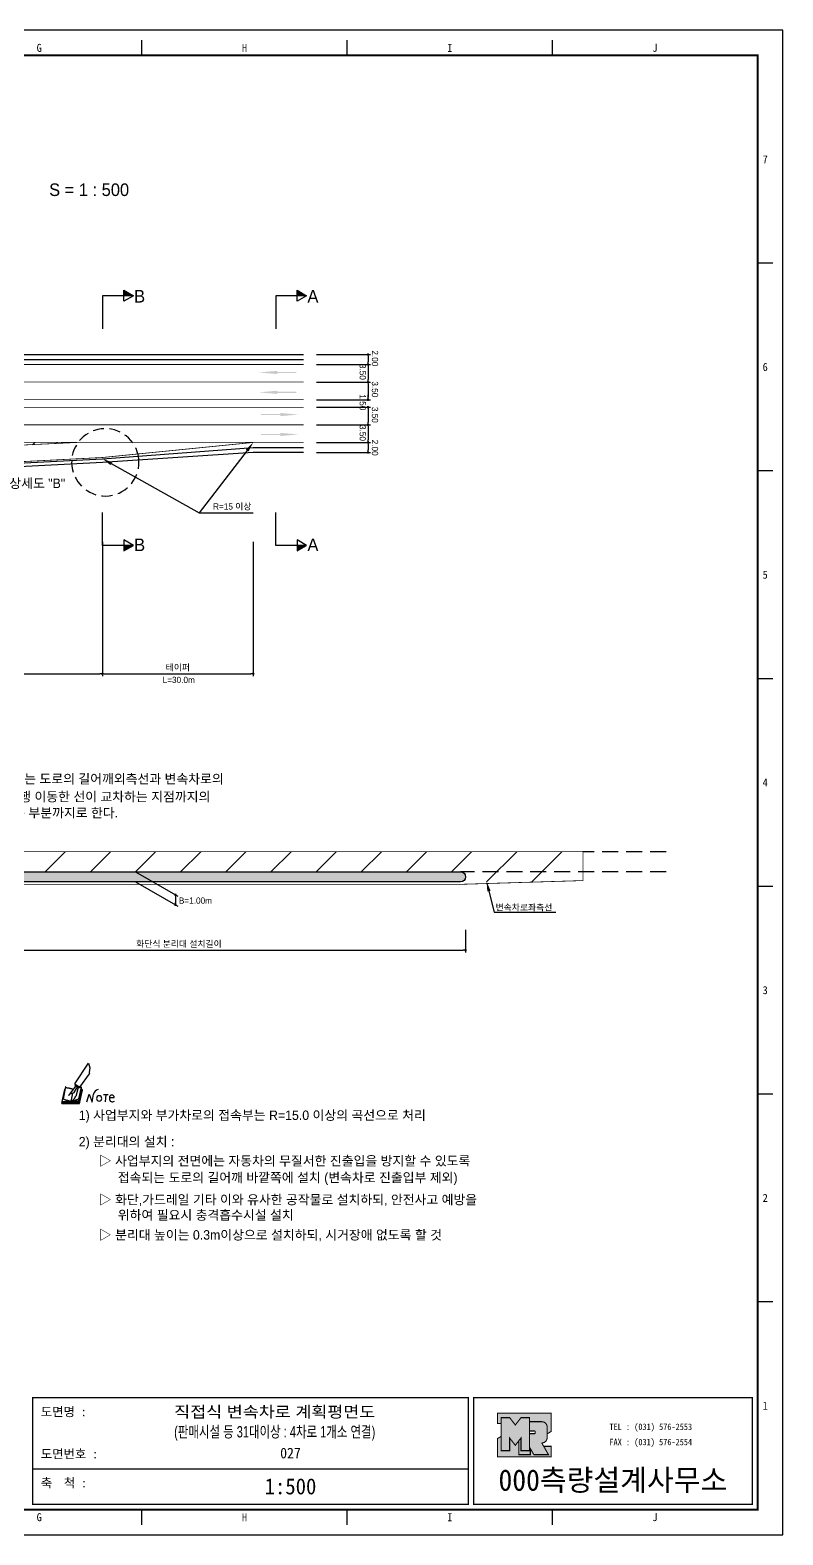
# Model space of a CAD drawing. Header units: millimetres. Extents: x 746 to 1169, y -23 to 276.
# Drawn here: x 1019.3 to 1169.1, y -23 to 276.4 of the extents above; entities that cross this region are included whole.
import ezdxf
from ezdxf.enums import TextEntityAlignment as Align

# ---------------------------------------------------------------- set-up
doc = ezdxf.new("R2010")
doc.units = ezdxf.units.MM
doc.linetypes.add('HIDDEN', pattern=[9.525, 6.35, -3.175])
for name, color, linetype in [('CC-GSTR-0004', 4, 'Continuous'), ('CM-LANE-0030', 30, 'Continuous'), ('CZ-DIMT-0002', 7, 'Continuous'), ('CZ-LIN1-0007', 7, 'Continuous'), ('CZ-LIN2-0003', 3, 'Continuous'), ('CZ-LINE-0001', 7, 'Continuous'), ('CZ-TEXT-BOX0', 7, 'Continuous'), ('TITLE', 7, 'Continuous')]:
    doc.layers.add(name, color=color, linetype=linetype)
doc.styles.add('돋움', font='')
doc.styles.add('돋음체', font='')
doc.styles.get('돋움').set_extended_font_data('Dotum')
doc.styles.get('돋음체').set_extended_font_data('DotumChe')

# ---------------------------------------------------------------- blocks, each defined once
blk = doc.blocks.new('note')
for p, q in [((0.85, 3.5), (3.53, 7.57)), ((3.53, 7.57), (3.8, 6.64)), ((3.8, 6.64), (3.69, 5.72)), ((1, 3.1), (0.75, 2.77)), ((0.85, 3.5), (1.8, 2.79)), ((1, 3.4), (0.85, 3.21)), ((0.85, 3.21), (1.52, 2.71)), ((1.8, 2.79), (3.74, 5.46)), ((3.69, 5.72), (3.74, 5.46)), ((-1.24, 2.36), (-1.77, 0)), ((-1.77, 0), (1.77, 0)), ((-1.77, 0), (-1.77, -0.3)), ((-1.53, 0.52), (-1.55, 0.54)), ((-1.01, 2.9), (-1.53, 0.52)), ((-1.48, 0.48), (-1.53, 0.52)), ((-1.43, 0.44), (-1.48, 0.48)), ((-1.38, 0.41), (-1.43, 0.44)), ((-1.33, 0.4), (-1.38, 0.41)), ((-1.27, 0.37), (-1.33, 0.4)), ((-1.22, 0.35), (-1.27, 0.37)), ((-1.13, 2.36), (-1.24, 2.36)), ((-1.17, 0.33), (-1.22, 0.35)), ((-1.12, 0.32), (-1.17, 0.33)), ((-1.02, 0.25), (-1.12, 0.32)), ((-0.97, 0.22), (-1.02, 0.25)), ((-1, 2.9), (-1.01, 2.9)), ((-0.98, 2.85), (-1, 2.9)), ((-0.95, 2.8), (-0.98, 2.85)), ((-0.93, 0.21), (-0.97, 0.22)), ((-0.9, 2.75), (-0.95, 2.8)), ((-0.88, 0.19), (-0.93, 0.21)), ((-0.85, 2.72), (-0.9, 2.75)), ((-0.8, 0.18), (-0.88, 0.19)), ((-0.79, 2.69), (-0.85, 2.72)), ((-0.75, 0.17), (-0.8, 0.18)), ((-0.74, 2.68), (-0.79, 2.69)), ((-0.7, 0.16), (-0.75, 0.17)), ((-0.69, 2.65), (-0.74, 2.68)), ((-0.64, 0.15), (-0.7, 0.16)), ((-0.64, 2.65), (-0.69, 2.65)), ((-0.59, 2.63), (-0.64, 2.65)), ((-0.58, 0.14), (-0.64, 0.15)), ((-0.54, 2.62), (-0.59, 2.63)), ((-0.53, 0.13), (-0.58, 0.14)), ((-0.48, 2.61), (-0.54, 2.62)), ((-0.48, 0.12), (-0.53, 0.13)), ((-0.43, 2.61), (-0.48, 2.61)), ((-0.43, 0.11), (-0.48, 0.12)), ((0.75, 2.77), (-0.46, 1.16)), ((0.37, 2.24), (-0.46, 1.16)), ((-0.46, 1.16), (-0.08, 1.47)), ((-0.38, 2.59), (-0.43, 2.61)), ((-0.38, 0.08), (-0.43, 0.11)), ((-0.33, 2.59), (-0.38, 2.59)), ((-0.29, 0.06), (-0.38, 0.08)), ((-0.27, 2.58), (-0.33, 2.59)), ((-0.23, 0.05), (-0.29, 0.06)), ((-0.22, 2.57), (-0.27, 2.58)), ((-0.16, 0.04), (-0.23, 0.05)), ((-0.17, 2.56), (-0.22, 2.57)), ((-0.12, 2.55), (-0.17, 2.56)), ((-0.11, 0.03), (-0.16, 0.04)), ((-0.07, 2.53), (-0.12, 2.55)), ((-0.04, 0.02), (-0.11, 0.03)), ((-0.08, 1.47), (0.72, 1.75)), ((-0.01, 2.51), (-0.07, 2.53)), ((-0.05, -0.3), (-0.05, 0)), ((0, 0), (-0.04, 0.02)), ((0.04, 2.5), (-0.01, 2.51)), ((0.37, 1.63), (0, 0)), ((0, 0), (1.6, 0.53)), ((0, 0), (1.65, 0.18)), ((0, 0.01), (0.06, 0.04)), ((0, -0.3), (0, 0)), ((0.09, 2.48), (0.04, 2.5)), ((0.05, -0.3), (0.05, 0)), ((0.06, 0.04), (0.11, 0.07)), ((0.14, 2.48), (0.09, 2.48)), ((0.11, 0.07), (0.16, 0.09)), ((0.2, 2.47), (0.14, 2.48)), ((0.16, 0.09), (0.21, 0.12)), ((0.26, 2.43), (0.18, 2.46)), ((0.21, 0.12), (0.27, 0.14)), ((0.34, 2.4), (0.26, 2.43)), ((0.27, 0.14), (0.36, 0.19)), ((0.45, 2.37), (0.34, 2.4)), ((0.36, 0.19), (0.41, 0.22)), ((0.41, 0.22), (0.46, 0.27)), ((0.46, 0.27), (0.51, 0.3)), ((0.51, 0.3), (0.56, 0.34)), ((0.56, 0.34), (0.6, 0.4)), ((0.6, 0.4), (0.64, 0.45)), ((0.64, 0.45), (0.67, 0.51)), ((0.67, 0.51), (0.74, 0.58)), ((0.72, 1.75), (1.16, 2.53)), ((0.74, 0.58), (0.79, 0.63)), ((0.79, 0.63), (0.83, 0.68)), ((0.83, 0.68), (0.86, 0.73)), ((0.86, 0.73), (0.89, 0.79)), ((0.89, 0.84), (0.92, 0.89)), ((0.89, 0.79), (0.89, 0.84)), ((0.92, 0.89), (0.96, 0.95)), ((0.96, 0.95), (1.01, 0.97)), ((1.47, 2.74), (1.01, 0.97)), ((1.16, 2.53), (1.37, 2.82)), ((2.13, 2.84), (1.44, 2.63)), ((1.52, 2.71), (1.66, 2.9)), ((1.6, 0.53), (2.13, 2.84)), ((1.65, 0.18), (2.19, 2.48)), ((1.77, 0), (2.3, 2.36)), ((1.77, -0.3), (2.3, 2.07)), ((1.77, -0.38), (2.3, 1.99)), ((1.77, -0.44), (2.3, 1.93)), ((1.77, 0), (1.77, -0.3)), ((2.19, 2.48), (2.04, 2.47)), ((2.3, 2.36), (2.16, 2.36)), ((2.3, 2.36), (2.3, 2.07)), ((3.21, -0.08), (3.68, 1.4)), ((3.68, 1.4), (4.26, -0.14)), ((4.26, -0.14), (4.56, 1.44)), ((6.55, 1.34), (7.46, 1.34)), ((7.01, 1.34), (6.87, -0.11)), ((7.71, 0.77), (7.71, 0.55)), ((7.71, 0.77), (8.67, 0.77)), ((-1.77, -0.3), (1.77, -0.3)), ((-1.77, -0.43), (-1.77, -0.3)), ((-1.77, -0.37), (1.77, -0.37)), ((-1.77, -0.43), (1.77, -0.43))]:
    blk.add_line(p, q)
for centre, major_axis, start_param, end_param in [((0.4, 2.31), (0.0702, 0.0702), 3.283946, 6.425539), ((5.68, 1.23), (-0.806, 0.806), -0.591174, 0.597824), ((5.66, 0.58), (-0.378, 0.378), 3.926991, 10.210176), ((8.3, 0.49), (0.422, 0.422), 2.265602, 4.634911), ((8.19, 0.77), (-0.342, 0.342), 3.926991, 7.068583)]:
    blk.add_ellipse(centre, major_axis=major_axis, ratio=1, start_param=start_param, end_param=end_param)
blk = doc.blocks.new('_Dot')
at = {"color": 0, "linetype": 'ByBlock', "lineweight": -2}
blk.add_line((-0.5, 0), (-1, 0), dxfattribs=at)
at = {"color": 0, "linetype": 'ByBlock', "const_width": 0.5}
blk.add_lwpolyline([(-0.25, 0, 1), (0.25, 0, 1)], format="xyb", close=True, dxfattribs=at)

msp = doc.modelspace()

# ---------------------------------------------------------------- hatches: boundary and pattern name
at = {"layer": 'CM-LANE-0030'}
h = msp.add_hatch(dxfattribs=at)
h.set_pattern_fill('ANSI31', color=256, style=0)
h.set_pattern_definition([(45, (748.4836, 434.3917), (-2.245064, 2.245064), [])])
h.paths.add_polyline_path([(1028.8, 194.33), (871.29, 194.33), (899.98, 191.33), (904.81, 191.33, -1), (904.81, 192.33), (960.82, 192.33, -1), (960.82, 191.33), (970.55, 191.33)])
at = {"layer": 'CZ-LIN1-0007'}
for points in [[(1068.49, 208.57), (1068.49, 208.36), (1072.31, 208.36), (1072.31, 208.15), (1068.49, 208.14), (1068.49, 207.93), (1064.84, 208.25)], [(1068.49, 204.61), (1068.49, 204.4), (1072.31, 204.4), (1072.31, 204.19), (1068.49, 204.19), (1068.49, 203.97), (1064.84, 204.29)], [(1069.09, 200.2), (1069.09, 199.98), (1065.27, 199.98), (1065.27, 199.77), (1069.09, 199.77), (1069.09, 199.55), (1072.74, 199.87)], [(1069.09, 196.24), (1069.09, 196.02), (1065.27, 196.02), (1065.27, 195.81), (1069.09, 195.81), (1069.09, 195.59), (1072.74, 195.92)]]:
    msp.add_hatch(color=256, dxfattribs=at).paths.add_polyline_path(points)
at = {"layer": 'CZ-LIN2-0003'}
h = msp.add_hatch(dxfattribs=at)
h.set_pattern_fill('CROSS', color=256, scale=0.15, style=0)
h.set_pattern_definition([(0, (680.2956, 593.0385), (0.9525, 0.9525), [0.47625, -1.42875]), (90, (680.5337, 592.8004), (-0.9525, 0.9525), [0.47625, -1.42875])])
h.paths.add_polyline_path([(1104.96, 108.91), (992.94, 108.91, 1), (992.94, 106.91), (1104.96, 106.91, 1)])
at = {"layer": 'CZ-LINE-0001'}
for points in [[(1037.97, 224.59), (1037.97, 223.5), (1039.88, 223.5)], [(1072.44, 224.59), (1072.44, 223.5), (1074.34, 223.5)], [(1039.88, 173.83), (1037.97, 173.83), (1037.97, 172.73)], [(1074.34, 173.83), (1072.44, 173.83), (1072.44, 172.73)]]:
    msp.add_hatch(color=256, dxfattribs=at).paths.add_polyline_path(points)
at = {"layer": 'TITLE', "ltscale": 150}
h = msp.add_hatch(color=8, dxfattribs=at)
edge = h.paths.add_edge_path()
edge.add_line((1123, 1.22), (1112.33, 1.22))
edge.add_line((1112.33, 1.22), (1112.33, -0.86))
edge.add_line((1112.33, -0.86), (1113.04, -0.86))
edge.add_line((1113.04, -0.86), (1113.04, 0.31))
edge.add_line((1113.04, 0.31), (1114.73, 0.31))
edge.add_line((1114.73, 0.31), (1115.86, -1.14))
edge.add_line((1115.86, -1.14), (1116.99, 0.31))
edge.add_line((1116.99, 0.31), (1118.68, 0.31))
edge.add_line((1118.68, 0.31), (1118.68, -0.49))
edge.add_line((1118.68, -0.49), (1121.12, -0.49))
edge.add_arc((1121.12, -1.56), 1.07, 0, 90, ccw=False)
edge.add_line((1122.19, -1.56), (1122.19, -2.92))
edge.add_line((1122.19, -2.92), (1123, -2.42))
edge.add_line((1123, -2.42), (1123, 1.22))
h.paths.add_polyline_path([(1116.54, -4.31), (1115.86, -5.19), (1114.73, -3.74), (1114.73, -6.25), (1113.04, -6.25), (1113.04, -3.4), (1112.33, -3.84), (1112.33, -7.47), (1123, -7.47), (1123, -5.39), (1121.5, -5.39), (1122.46, -7.05), (1119.55, -7.05), (1118.85, -5.84), (1118.85, -7.05), (1116.54, -7.05)])
msp.add_hatch(color=5, dxfattribs=at).paths.add_polyline_path([(1118.68, 0.31), (1116.99, 0.31), (1115.86, -1.14), (1114.73, 0.31), (1113.04, 0.31), (1113.04, -6.25), (1114.73, -6.25), (1114.73, -3.74), (1115.86, -5.19), (1116.99, -3.74), (1116.99, -6.25), (1118.68, -6.25)])
h = msp.add_hatch(color=161, dxfattribs=at)
edge = h.paths.add_edge_path()
edge.add_arc((1121.12, -1.56), 1.07, 360, 450)
edge.add_line((1121.12, -0.49), (1118.68, -0.49))
edge.add_line((1118.68, -0.49), (1118.68, -2.34))
edge.add_line((1118.68, -2.34), (1119.67, -2.34))
edge.add_arc((1119.67, -2.45), 0.113, 0, 90, ccw=False)
edge.add_line((1119.79, -2.45), (1119.79, -2.76))
edge.add_arc((1119.67, -2.76), 0.113, 270, 360, ccw=False)
edge.add_line((1119.67, -2.88), (1118.68, -2.88))
edge.add_line((1118.68, -2.88), (1118.68, -6.25))
edge.add_line((1118.68, -6.25), (1116.99, -6.25))
edge.add_line((1116.99, -6.25), (1116.99, -3.74))
edge.add_line((1116.99, -3.74), (1116.54, -4.31))
edge.add_line((1116.54, -4.31), (1116.54, -7.05))
edge.add_line((1116.54, -7.05), (1118.85, -7.05))
edge.add_line((1118.85, -7.05), (1118.85, -5.84))
edge.add_line((1118.85, -5.84), (1119.55, -7.05))
edge.add_line((1119.55, -7.05), (1122.46, -7.05))
edge.add_line((1122.46, -7.05), (1121.12, -4.73))
edge.add_arc((1121.12, -3.66), 1.07, 270, 360)
edge.add_line((1122.19, -3.66), (1122.19, -1.56))

# ---------------------------------------------------------------- linework, layer by layer
at = {"color": 0, "linetype": 'ByBlock', "lineweight": -2}
for p, q in [((1086.56, 211.58), (1086.56, 211.33)), ((1086.56, 210.08), (1086.56, 210.33)), ((1086.56, 209.58), (1086.56, 209.33)), ((1086.56, 206.58), (1086.56, 206.83)), ((1086.56, 206.08), (1086.56, 205.83)), ((1086.56, 203.08), (1086.56, 203.33)), ((1086.56, 203.08), (1086.56, 203.33)), ((1086.56, 201.08), (1086.56, 200.83)), ((1086.56, 201.08), (1086.56, 200.83)), ((1086.56, 198.08), (1086.56, 198.33)), ((1086.56, 197.58), (1086.56, 197.33)), ((1086.56, 194.58), (1086.56, 194.83)), ((1086.56, 194.08), (1086.56, 193.83)), ((1086.56, 192.58), (1086.56, 192.83)), ((1048.25, 104.07), (1048.25, 103.82)), ((1048.25, 102.57), (1048.25, 102.82))]:
    msp.add_line(p, q, dxfattribs=at)
at = {"color": 0, "linetype": 'ByBlock', "const_width": 0.25}
for points in [[(1086.56, 211.7, 1), (1086.56, 211.95, 1)], [(1086.56, 209.95, 1), (1086.56, 209.7, 1)], [(1086.56, 209.7, 1), (1086.56, 209.95, 1)], [(1086.56, 206.45, 1), (1086.56, 206.2, 1)], [(1086.56, 206.2, 1), (1086.56, 206.45, 1)], [(1086.56, 202.95, 1), (1086.56, 202.7, 1)], [(1086.56, 202.95, 1), (1086.56, 202.7, 1)], [(1086.56, 201.2, 1), (1086.56, 201.45, 1)], [(1086.56, 201.2, 1), (1086.56, 201.45, 1)], [(1086.56, 197.95, 1), (1086.56, 197.7, 1)], [(1086.56, 197.7, 1), (1086.56, 197.95, 1)], [(1086.56, 194.2, 1), (1086.56, 194.45, 1)], [(1086.56, 194.45, 1), (1086.56, 194.2, 1)], [(1086.56, 192.45, 1), (1086.56, 192.2, 1)], [(1048.25, 104.2, 1), (1048.25, 104.45, 1)], [(1048.25, 102.45, 1), (1048.25, 102.2, 1)]]:
    msp.add_lwpolyline(points, format="xyb", close=True, dxfattribs=at)
at = {"layer": 'CC-GSTR-0004'}
for points in [[(843.73, 211.83), (1073.73, 211.83)], [(843.73, 210.83), (1073.73, 210.83)]]:
    msp.add_lwpolyline(points, dxfattribs=at)
for points in [[(943.92, 182.16, -0.185887), (953.38, 186.94), (1033.73, 191.08), (1063.73, 193.33), (1073.73, 193.33)], [(1073.73, 192.33), (1063.73, 192.33), (1033.73, 190.33), (953.44, 186.19, 0.185554), (944.48, 181.66)]]:
    msp.add_lwpolyline(points, format="xyb", dxfattribs=at)
at = {"layer": 'CM-LANE-0030'}
for p, q in [((1022.35, 108.91), (1026.35, 112.91)), ((1031.33, 108.91), (1035.33, 112.91)), ((1040.31, 108.91), (1044.31, 112.91)), ((1049.29, 108.91), (1053.29, 112.91)), ((1058.27, 108.91), (1062.27, 112.91)), ((1067.25, 108.91), (1071.25, 112.91)), ((1076.23, 108.91), (1080.23, 112.91)), ((1085.21, 108.91), (1089.21, 112.91)), ((1094.19, 108.91), (1098.19, 112.91)), ((1103.17, 108.91), (1107.17, 112.91)), ((1110.15, 106.91), (1116.15, 112.91)), ((1119.13, 106.91), (1125.13, 112.91))]:
    msp.add_line(p, q, dxfattribs=at)
at = {"layer": 'CM-LANE-0030', "const_width": 0.15}
for points in [[(843.73, 202.83), (1073.73, 202.83)], [(843.73, 201.33), (1073.73, 201.33)]]:
    msp.add_lwpolyline(points, dxfattribs=at)
for points in [[(871.29, 194.33), (1028.8, 194.33), (960.82, 191.08), (904.81, 191.08)], [(973.35, 107.95), (992.94, 106.41), (1104.8, 106.41), (1129.3, 107.16), (1129.3, 112.91), (973.35, 112.91)]]:
    msp.add_lwpolyline(points, close=True, dxfattribs=at)
at = {"layer": 'CZ-LIN1-0007', "const_width": 0.15}
msp.add_lwpolyline([(843.73, 209.83), (1073.73, 209.83)], dxfattribs=at)
at = {"layer": 'CZ-LIN1-0007', "linetype": 'HIDDEN', "const_width": 0.15}
for points in [[(843.73, 206.33), (1073.73, 206.33)], [(843.73, 197.83), (1073.73, 197.83)], [(1028.8, 194.33), (1063.73, 194.33)]]:
    msp.add_lwpolyline(points, dxfattribs=at)
at = {"layer": 'CZ-LIN1-0007', "const_width": 0.15}
msp.add_lwpolyline([(1073.73, 194.33), (1063.73, 194.33), (1033.73, 191.33), (953.36, 187.19, 0.185992), (943.73, 182.33)], format="xyb", dxfattribs=at)
at = {"layer": 'CZ-LIN2-0003'}
msp.add_lwpolyline([(1104.96, 106.91), (992.94, 106.91, -1), (992.94, 108.91), (1104.96, 108.91, -1)], format="xyb", close=True, dxfattribs=at)
at = {"layer": 'CZ-LINE-0001'}
for p, q in [((1037.97, 222.4), (1037.97, 224.59)), ((1037.97, 224.59), (1039.88, 223.5)), ((1072.44, 222.4), (1072.44, 224.59)), ((1072.44, 224.59), (1074.34, 223.5)), ((1039.88, 223.5), (1033.73, 223.5)), ((1033.73, 223.5), (1033.73, 216.95)), ((1039.88, 223.5), (1037.97, 222.4)), ((1074.34, 223.5), (1068.2, 223.5)), ((1068.2, 223.5), (1068.2, 216.95)), ((1074.34, 223.5), (1072.44, 222.4)), ((1076.33, 211.83), (1087.06, 211.83)), ((1076.33, 209.83), (1087.06, 209.83)), ((1076.33, 209.83), (1087.06, 209.83)), ((1086.56, 211.33), (1086.56, 210.33)), ((1086.56, 209.33), (1086.56, 206.83)), ((1076.33, 206.33), (1087.06, 206.33)), ((1076.33, 206.33), (1087.06, 206.33)), ((1086.56, 205.83), (1086.56, 203.33)), ((1086.56, 203.33), (1086.56, 203.83)), ((1076.33, 202.83), (1087.06, 202.83)), ((1076.33, 202.83), (1087.06, 202.83)), ((1076.33, 201.33), (1087.06, 201.33)), ((1076.33, 201.33), (1087.06, 201.33)), ((1086.56, 200.83), (1086.56, 198.33)), ((1086.56, 200.83), (1086.56, 200.33)), ((1076.33, 197.83), (1087.06, 197.83)), ((1076.33, 197.83), (1087.06, 197.83)), ((1086.56, 197.33), (1086.56, 194.83)), ((1076.33, 194.33), (1087.06, 194.33)), ((1076.33, 194.33), (1087.06, 194.33)), ((1076.33, 192.33), (1087.06, 192.33)), ((1086.56, 193.83), (1086.56, 192.83)), ((1033.73, 173.83), (1033.73, 180.37)), ((1052.95, 180.34), (1063.73, 180.34)), ((1068.2, 173.83), (1068.2, 180.37)), ((1033.73, 174.58), (1033.73, 147.81)), ((1033.73, 174.58), (1033.73, 147.81)), ((1039.88, 173.83), (1033.73, 173.83)), ((1039.88, 173.83), (1037.97, 174.92)), ((1037.97, 174.92), (1037.97, 172.73)), ((1037.97, 172.73), (1039.88, 173.83)), ((1063.73, 174.58), (1063.73, 147.81)), ((1074.34, 173.83), (1068.2, 173.83)), ((1074.34, 173.83), (1072.44, 174.92)), ((1072.44, 174.92), (1072.44, 172.73)), ((1072.44, 172.73), (1074.34, 173.83)), ((944.23, 148.31), (1033.23, 148.31)), ((1034.23, 148.31), (1063.23, 148.31)), ((1040.31, 108.91), (1048.75, 104.04)), ((1040.31, 106.91), (1048.75, 102.04)), ((1048.25, 103.82), (1048.25, 102.32)), ((1105.96, 97.35), (1105.96, 92.82)), ((992.44, 93.32), (1105.46, 93.32))]:
    msp.add_line(p, q, dxfattribs=at)
at = {"layer": 'CZ-LINE-0001', "linetype": 'HIDDEN', "ltscale": 0.35}
msp.add_line((1040.95, 191.15), (1040.95, 191.16), dxfattribs=at)
at = {"layer": 'CZ-LINE-0001', "linetype": 'HIDDEN', "ltscale": 0.5}
for p, q in [((1145.83, 112.91), (1129.3, 112.91)), ((1145.83, 108.91), (1104.96, 108.91))]:
    msp.add_line(p, q, dxfattribs=at)
at = {"layer": 'CZ-LINE-0001'}
for points in [[(1062.51, 192.72), (1052.95, 180.34)], [(1035.48, 190.11), (1052.95, 180.34)]]:
    msp.add_lwpolyline(points, dxfattribs=at)
at = {"layer": 'CZ-LINE-0001', "extrusion": (0, 0, -1)}
msp.add_lwpolyline([(-1110.61, 105.07), (-1111.67, 100.89), (-1123.89, 100.89)], dxfattribs=at)
at = {"layer": 'CZ-LINE-0001', "linetype": 'HIDDEN', "ltscale": 0.35}
msp.add_arc((1034.3, 190.37), 6.7, 6.7667, 6.749, dxfattribs=at)
at = {"layer": 'CZ-LINE-0001'}
for points in [[(1062.25, 192.93), (1063.73, 194.31), (1062.78, 192.52)], [(1035.32, 189.82), (1033.73, 191.09), (1035.64, 190.4)]]:
    msp.add_solid(points, dxfattribs=at)
at = {"layer": 'CZ-LINE-0001', "extrusion": (0, 0, -1)}
msp.add_solid([(-1110.94, 105.15), (-1110.13, 107.01), (-1110.29, 104.99)], dxfattribs=at)
at = {"layer": 'TITLE', "color": 7, "linetype": 'Continuous'}
for p, q in [((1041.57, 271.32), (1041.57, 274.34)), ((1082.4, 271.32), (1082.4, 274.34)), ((1123.22, 271.32), (1123.22, 274.34)), ((1167.07, 229.99), (1164.05, 229.99)), ((1167.07, 188.66), (1164.05, 188.66)), ((1167.07, 147.33), (1164.05, 147.33)), ((1167.07, 106.01), (1164.05, 106.01)), ((1167.07, 64.68), (1164.05, 64.68)), ((1167.07, 23.35), (1164.05, 23.35)), ((1041.57, -21), (1041.57, -17.98)), ((1082.4, -21), (1082.4, -17.98)), ((1123.22, -21), (1123.22, -17.98))]:
    msp.add_line(p, q, dxfattribs=at)
at = {"layer": 'TITLE', "ltscale": 150}
msp.add_line((1019.87, -9.85), (1106.48, -9.85), dxfattribs=at)
at = {"layer": 'TITLE'}
msp.add_line((1164.16, -17.98), (755.3, -17.98), dxfattribs=at)
msp.add_lwpolyline([(745.72, -23.02), (1169.08, -23.02), (1169.08, 276.36), (745.72, 276.36)], close=True, dxfattribs=at)
at = {"layer": 'TITLE', "linetype": 'Continuous', "const_width": 0.403}
msp.add_lwpolyline([(755.8, -17.98), (755.8, 271.32), (1164.05, 271.32), (1164.05, -17.98)], close=True, dxfattribs=at)
at = {"layer": 'TITLE', "ltscale": 150}
for points, const_width in [([(1019.87, 4.3), (1106.48, 4.3), (1106.48, -16.92), (1019.87, -16.92)], 0.265), ([(1162.99, 4.3), (1162.99, -16.92), (1107.55, -16.92), (1107.55, 4.3), (1162.99, 4.3)], 0.265), ([(1118.68, 0.31), (1116.99, 0.31), (1115.86, -1.14), (1114.73, 0.31), (1113.04, 0.31), (1113.04, -6.25), (1114.73, -6.25), (1114.73, -3.74), (1115.86, -5.19), (1116.99, -3.74), (1116.99, -6.25), (1118.68, -6.25)], 0.212), ([(1116.54, -4.31), (1115.86, -5.19), (1114.73, -3.74), (1114.73, -6.25), (1113.04, -6.25), (1113.04, -3.4), (1112.33, -3.84), (1112.33, -7.47), (1123, -7.47), (1123, -5.39), (1121.5, -5.39), (1122.46, -7.05), (1119.55, -7.05), (1118.85, -5.84), (1118.85, -7.05), (1116.54, -7.05)], 0.212)]:
    msp.add_lwpolyline(points, close=True, dxfattribs=dict(at, const_width=const_width))
at = {"layer": 'TITLE', "ltscale": 150, "const_width": 0.212}
for points in [[(1123, 1.22), (1112.33, 1.22), (1112.33, -0.86), (1113.04, -0.86), (1113.04, 0.31), (1114.73, 0.31), (1115.86, -1.14), (1116.99, 0.31), (1118.68, 0.31), (1118.68, -0.49), (1121.12, -0.49, -0.414214), (1122.19, -1.56), (1122.19, -2.92), (1123, -2.42)], [(1122.19, -1.56, 0.414214), (1121.12, -0.49), (1118.68, -0.49), (1118.68, -2.34), (1119.67, -2.34, -0.414214), (1119.79, -2.45), (1119.79, -2.76, -0.414214), (1119.67, -2.88), (1118.68, -2.88), (1118.68, -6.25), (1116.99, -6.25), (1116.99, -3.74), (1116.54, -4.31), (1116.54, -7.05), (1118.85, -7.05), (1118.85, -5.84), (1119.55, -7.05), (1122.46, -7.05), (1121.12, -4.73, 0.414214), (1122.19, -3.66)]]:
    msp.add_lwpolyline(points, format="xyb", close=True, dxfattribs=at)

# ---------------------------------------------------------------- block references
at = {"layer": 'CZ-LINE-0001', "xscale": 0.5, "yscale": 0.5, "zscale": 0.5}
for p in [(1033.73, 148.31), (1063.73, 148.31), (1105.96, 93.32)]:
    msp.add_blockref('_Dot', p, dxfattribs=at)
at = {"layer": 'CZ-LINE-0001', "xscale": 0.5, "yscale": 0.5, "zscale": 0.5, "rotation": 180}
msp.add_blockref('_Dot', (1033.73, 148.31), dxfattribs=at)
at = {"layer": 'CZ-TEXT-BOX0'}
msp.add_blockref('note', (1027.42, 63.24), dxfattribs=at)

# ---------------------------------------------------------------- texts
at = {"layer": 'CZ-DIMT-0002', "style": '돋움'}
for s, height, p in [('B', 2.5, (1041.13, 223.41)), ('A', 2.5, (1075.6, 223.41)), ('상세도 "B"', 1.875, (1020.77, 186.2)), ('R=15 이상', 1.25, (1059.55, 181.59)), ('B', 2.5, (1041.13, 173.96)), ('A', 2.5, (1075.6, 173.96)), ('L=30.0m', 1.25, (1048.91, 147.08))]:
    msp.add_text(s, height=height, dxfattribs=at).set_placement(p, align=Align.MIDDLE_CENTER)
for s, p in [('3.50', (1084.88, 209.95)), ('2.00', (1087.32, 212.64)), ('1.50', (1084.88, 203.89)), ('3.50', (1087.32, 206.48)), ('3.50', (1087.32, 201.41)), ('3.50', (1084.88, 197.8)), ('2.00', (1087.32, 194.88))]:
    msp.add_text(s, height=1.25, rotation=270, dxfattribs=at).set_placement(p)
for s, p in [('○ 분리대 설치길이는 접속되는 도로의 길어깨외측선과 변속차로의', (987.69, 127.41)), ('좌측선에서 0.5m만큼 평행 이동한 선이 교차하는 지점까지의', (991.54, 123.85)), ('길이중 R=0.5로 마감되는 부분까지로 한다.', (991.54, 120.65)), ('1) 사업부지와 부가차로의 접속부는 R=15.0 이상의 곡선으로 처리', (1029.02, 60.48)), ('2) 분리대의 설치 :', (1029.02, 55.22)), ('▷ 사업부지의 전면에는 자동차의 무질서한 진출입을 방지할 수 있도록', (1033.01, 51.41)), ('접속되는 도로의 길어깨 바깥쪽에 설치 (변속차로 진출입부 제외)', (1036.79, 48.09)), ('▷ 화단,가드레일 기타 이와 유사한 공작물로 설치하되, 안전사고 예방을', (1033.01, 43.69)), ('위하여 필요시 충격흡수시설 설치', (1036.79, 40.62)), ('▷ 분리대 높이는 0.3m이상으로 설치하되, 시거장애 없도록 할 것', (1033.01, 36.67))]:
    msp.add_text(s, height=1.875, dxfattribs=at).set_placement(p, align=Align.MIDDLE_LEFT)
for s, p in [('B=1.00m', (1048.94, 102.55)), ('변속차로좌측선', (1111.94, 101.2))]:
    msp.add_text(s, height=1.25, dxfattribs=at).set_placement(p)
at = {"layer": 'CZ-LINE-0001', "char_height": 1.25, "attachment_point": 5, "style": '돋움'}
for s, insert in [('\\A1;테이퍼', (1048.73, 149.5)), ('\\A1;화단식 분리대 설치길이', (1048.95, 94.51))]:
    msp.add_mtext(s, dxfattribs=dict(at, insert=insert))
at = {"layer": 'TITLE', "color": 3, "linetype": 'Continuous', "style": '돋음체'}
for s, p in [('G', (1021.16, 272.83)), ('H', (1061.99, 272.83)), ('I', (1102.81, 272.83)), ('J', (1143.63, 272.83)), ('7', (1165.56, 250.66)), ('6', (1165.56, 209.33)), ('5', (1165.56, 168)), ('4', (1165.56, 126.68)), ('3', (1165.56, 85.35)), ('2', (1165.56, 44.02)), ('1', (1165.56, 2.69)), ('G', (1021.16, -19.49)), ('H', (1061.99, -19.49)), ('I', (1102.81, -19.49)), ('J', (1143.63, -19.49))]:
    msp.add_text(s, height=1.59, dxfattribs=at).set_placement(p, align=Align.MIDDLE)
at = {"layer": 'TITLE', "style": '돋움'}
msp.add_text('S = 1 : 500', height=2.5, dxfattribs=at).set_placement((1023.13, 244.6), align=Align.MIDDLE_LEFT)
at = {"layer": 'TITLE', "style": '돋음체'}
for s, p in [('도면명 :', (1021.47, 0.59)), ('도면번호 :', (1021.47, -7.8)), ('축  척 :', (1021.47, -13.56))]:
    msp.add_text(s, height=1.804, dxfattribs=at).set_placement(p)
at = {"layer": 'TITLE', "style": '돋움'}
for s, width, p, p2 in [('직접식 변속차로 계획평면도', 1.010039, (1048, 0.34), (1088, 0.34)), ('(판매시설 등 31대이상 : 4차로 1개소 연결)', 0.658668, (1048, -3.62), (1088, -3.62))]:
    msp.add_text(s, height=2.25, dxfattribs=dict(at, width=width)).set_placement(p, p2, align=Align.FIT)
at = {"layer": 'TITLE', "color": 180, "style": '돋음체'}
for s, p in [('TEL : (031) 576-2553', (1134.57, -2.14)), ('FAX : (031) 576-2554', (1134.57, -5.17))]:
    msp.add_text(s, height=1.2733, dxfattribs=at).set_placement(p)
at = {"layer": 'TITLE', "linetype": 'Continuous', "style": '돋음체'}
for s, height, p in [('027', 2.122, (1071.14, -6.75)), ('1:500', 3.183, (1071.14, -13.38))]:
    msp.add_text(s, height=height, dxfattribs=at).set_placement(p, align=Align.MIDDLE)
at = {"layer": 'TITLE', "color": 180, "style": '돋음체'}
msp.add_text('000측량설계사무소', height=4.244, dxfattribs=at).set_placement((1135.27, -14.23), align=Align.CENTER)

doc.saveas('drawing.dxf')
